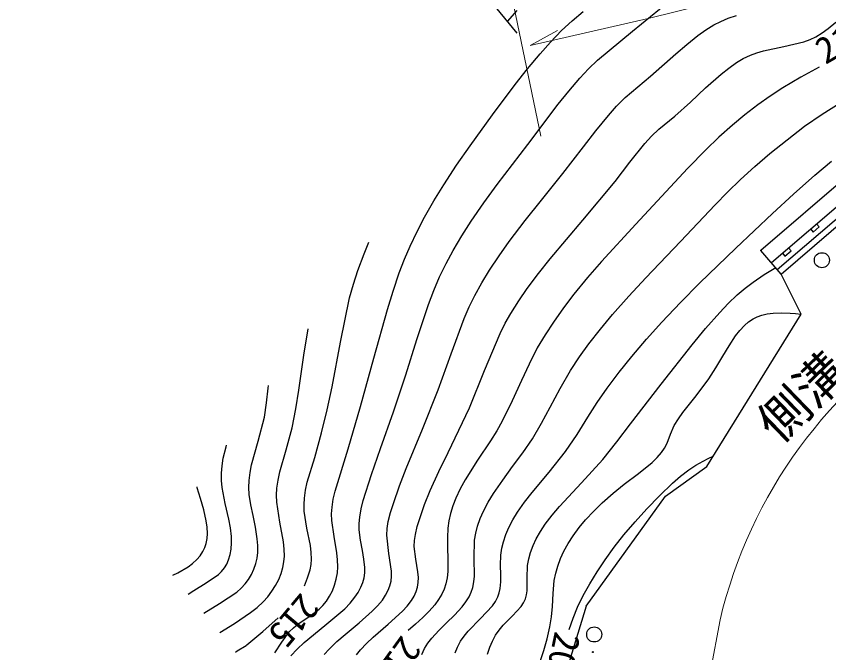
# Model space of a CAD drawing. Units: millimetres, scale not verified. Extents: x 40000 to 680000, y 20000 to 380000.
# Drawn here: x 126373 to 166797, y 254673 to 286324 of the extents above; entities that cross this region are included whole.
import ezdxf
from ezdxf.enums import TextEntityAlignment as Align

# ---------------------------------------------------------------- set-up
doc = ezdxf.new("R2010")
doc.units = ezdxf.units.MM
doc.header["$LTSCALE"] = 1000
for name, color, linetype, lineweight in [('M-BGD', 7, 'Continuous', 25), ('M-BMK-OTRS', 5, 'Continuous', 25), ('M-STR-HTXT', 7, 'Continuous', 13)]:
    doc.layers.add(name, color=color, linetype=linetype, lineweight=lineweight)
doc.styles.add('ＭＳ ゴシック', font='')
doc.styles.get('ＭＳ ゴシック').set_extended_font_data('MS Gothic')

msp = doc.modelspace()

# ---------------------------------------------------------------- linework, layer by layer
at = {"layer": 'M-BGD'}
for p, q in [((157030, 285589), (158820, 287037)), ((150809, 286064), (151288, 286606)), ((154028, 286101), (154572, 286568)), ((161429, 286071), (161794, 286227)), ((161794, 286227), (162207, 286367)), ((153503, 285612), (154028, 286101)), ((160678, 285642), (161081, 285890)), ((161081, 285890), (161429, 286071)), ((166769, 285708), (167153, 286028)), ((152957, 285043), (153503, 285612)), ((155290, 284142), (157030, 285589)), ((160291, 285368), (160678, 285642)), ((166159, 285307), (166469, 285493)), ((166469, 285493), (166769, 285708)), ((152432, 284454), (152957, 285043)), ((159735, 284924), (160291, 285368)), ((164567, 284820), (165565, 285057)), ((165565, 285057), (165869, 285168)), ((165869, 285168), (166159, 285307)), ((159191, 284452), (159735, 284924)), ((163220, 284513), (163558, 284611)), ((163558, 284611), (164567, 284820)), ((151805, 283702), (152432, 284454)), ((157925, 283345), (159191, 284452)), ((162213, 284020), (162547, 284217)), ((162547, 284217), (162899, 284388)), ((162899, 284388), (163220, 284513)), ((154840, 283704), (155290, 284142)), ((161818, 283748), (162213, 284020)), ((166314, 283790), (165407, 283291)), ((151202, 282933), (151805, 283702)), ((154411, 283244), (154840, 283704)), ((160671, 282765), (161437, 283449)), ((161437, 283449), (161818, 283748)), ((153861, 282604), (154411, 283244)), ((156666, 282286), (157925, 283345)), ((165407, 283291), (164511, 282764)), ((150068, 281420), (151202, 282933)), ((153334, 281945), (153861, 282604)), ((159923, 282057), (160671, 282765)), ((164511, 282764), (163883, 282355)), ((156239, 281851), (156666, 282286)), ((163883, 282355), (163271, 281921)), ((151820, 279954), (153334, 281945)), ((155833, 281396), (156239, 281851)), ((159134, 281363), (159923, 282057)), ((163271, 281921), (162628, 281426)), ((171819, 281891), (163422, 274681)), ((166465, 281450), (167358, 282026)), ((148954, 279883), (150068, 281420)), ((155206, 280623), (155833, 281396)), ((158339, 280703), (159134, 281363)), ((162628, 281426), (162000, 280904)), ((165591, 280851), (166465, 281450)), ((163943, 274074), (172337, 281281)), ((164234, 273731), (172670, 280974)), ((154603, 279831), (155206, 280623)), ((157983, 280362), (158339, 280703)), ((162000, 280904), (161330, 280306)), ((164429, 273503), (172864, 280745)), ((164720, 280186), (165591, 280851)), ((157651, 280001), (157983, 280362)), ((161330, 280306), (160678, 279684)), ((163872, 279500), (164720, 280186)), ((148282, 278915), (148954, 279883)), ((150298, 277952), (151820, 279954)), ((153566, 278500), (154603, 279831)), ((156898, 279067), (157651, 280001)), ((160678, 279684), (159780, 278767)), ((163124, 278859), (163872, 279500)), ((156167, 278114), (156898, 279067)), ((166105, 278423), (166935, 279119)), ((147639, 277937), (148282, 278915)), ((159780, 278767), (158901, 277825)), ((162400, 278199), (163124, 278859)), ((152504, 277186), (153566, 278500)), ((161762, 277579), (162400, 278199)), ((165037, 277482), (166105, 278423)), ((147152, 277143), (147639, 277937)), ((149641, 277049), (150298, 277952)), ((154557, 276180), (156167, 278114)), ((158901, 277825), (157193, 275989)), ((161150, 276942), (161762, 277579)), ((163992, 276521), (165037, 277482)), ((146691, 276336), (147152, 277143)), ((149010, 276132), (149641, 277049)), ((151687, 276162), (152504, 277186)), ((159428, 275122), (161150, 276942)), ((162173, 274798), (163992, 276521)), ((146313, 275617), (146691, 276336)), ((148547, 275409), (149010, 276132)), ((150900, 275128), (151687, 276162)), ((152934, 274264), (154557, 276180)), ((157193, 275989), (155492, 274132)), ((165888, 275746), (166019, 275594)), ((166019, 275594), (166322, 275855)), ((166322, 275855), (166192, 276007)), ((145965, 274890), (146313, 275617)), ((148111, 274672), (148547, 275409)), ((143683, 274510), (143923, 275086)), ((145684, 274237), (145965, 274890)), ((150393, 274416), (150900, 275128)), ((157689, 273313), (159428, 275122)), ((143368, 273677), (143683, 274510)), ((147758, 274022), (148111, 274672)), ((160373, 273057), (162173, 274798)), ((164429, 273503), (163423, 274682)), ((164489, 274545), (164620, 274393)), ((164620, 274393), (164923, 274654)), ((164923, 274654), (164793, 274805)), ((145431, 273572), (145684, 274237)), ((149915, 273694), (150393, 274416)), ((152352, 273532), (152934, 274264)), ((155492, 274132), (154795, 273328)), ((143144, 273004), (143368, 273677)), ((147433, 273358), (147758, 274022)), ((149536, 273071), (149915, 273694)), ((163592, 273474), (164159, 273834)), ((145121, 272661), (145431, 273572)), ((147145, 272682), (147433, 273358)), ((151799, 272788), (152352, 273532)), ((154795, 273328), (154121, 272503)), ((156851, 272412), (157689, 273313)), ((163040, 273102), (163592, 273474)), ((165421, 271512), (164429, 273503)), ((142948, 272323), (143144, 273004)), ((149184, 272433), (149536, 273071)), ((159416, 272090), (160373, 273057)), ((162632, 272799), (163040, 273102)), ((144839, 271738), (145121, 272661)), ((146884, 271994), (147145, 272682)), ((151378, 272174), (151799, 272788)), ((154121, 272503), (153597, 271817)), ((161799, 272043), (162244, 272472)), ((162244, 272472), (162632, 272799)), ((142509, 270114), (142948, 272323)), ((148909, 271873), (149184, 272433)), ((150982, 271544), (151378, 272174)), ((156039, 271493), (156851, 272412)), ((158487, 271107), (159416, 272090)), ((144169, 269322), (144839, 271738)), ((146309, 270248), (146884, 271994)), ((148661, 271299), (148909, 271873)), ((153597, 271817), (153099, 271116)), ((161375, 271593), (161799, 272043)), ((148004, 269530), (148661, 271299)), ((150702, 271055), (150982, 271544)), ((155438, 270772), (156039, 271493)), ((160672, 270798), (161375, 271593)), ((160737, 263939), (165421, 271512)), ((162812, 271129), (163029, 271278)), ((163029, 271278), (163237, 271385)), ((163237, 271385), (163462, 271467)), ((163462, 271467), (163739, 271530)), ((163739, 271530), (164029, 271564)), ((164029, 271564), (164444, 271575)), ((164444, 271575), (164880, 271556)), ((164880, 271556), (165147, 271536)), ((165147, 271536), (165421, 271512)), ((150448, 270550), (150702, 271055)), ((153099, 271116), (152682, 270480)), ((157730, 270267), (158487, 271107)), ((162376, 270703), (162609, 270952)), ((162609, 270952), (162812, 271129)), ((140684, 269476), (140893, 270773)), ((149670, 268716), (150448, 270550)), ((152682, 270480), (152291, 269828)), ((154865, 270037), (155438, 270772)), ((159996, 269988), (160672, 270798)), ((162162, 270429), (162376, 270703)), ((142099, 267899), (142509, 270114)), ((145761, 268490), (146309, 270248)), ((154392, 269385), (154865, 270037)), ((157001, 269411), (157730, 270267)), ((161836, 269936), (162162, 270429)), ((152291, 269828), (151887, 269029)), ((158451, 268024), (159996, 269988)), ((161527, 269416), (161836, 269936)), ((140435, 267737), (140684, 269476)), ((143501, 266920), (144169, 269322)), ((147372, 267746), (148004, 269530)), ((153944, 268715), (154392, 269385)), ((156372, 268630), (157001, 269411)), ((161184, 268834), (161527, 269416)), ((151887, 269029), (151505, 268209)), ((160832, 268293), (161184, 268834)), ((145141, 266649), (145761, 268490)), ((148916, 266859), (149670, 268716)), ((153430, 267812), (153944, 268715)), ((155767, 267830), (156372, 268630)), ((151505, 268209), (151044, 267200)), ((156933, 266050), (158451, 268024)), ((160204, 267451), (160832, 268293)), ((138826, 267100), (138906, 267825)), ((138906, 267825), (138917, 267960)), ((140280, 266797), (140435, 267737)), ((141846, 266749), (142099, 267899)), ((146585, 265785), (147372, 267746)), ((152940, 266889), (153430, 267812)), ((155280, 267116), (155767, 267830)), ((159545, 266618), (160204, 267451)), ((138717, 266383), (138826, 267100)), ((142889, 264816), (143501, 266920)), ((148400, 265741), (148916, 266859)), ((151044, 267200), (150553, 266196)), ((152512, 266095), (152940, 266889)), ((154818, 266388), (155280, 267116)), ((140095, 265859), (140280, 266797)), ((141563, 265604), (141846, 266749)), ((144493, 264822), (145141, 266649)), ((159314, 266301), (159545, 266618)), ((138413, 265198), (138717, 266383)), ((150553, 266196), (150277, 265704)), ((152054, 265309), (152512, 266095)), ((154276, 265532), (154818, 266388)), ((156261, 265161), (156933, 266050)), ((159113, 265974), (159314, 266301)), ((139804, 264758), (140095, 265859)), ((141223, 264381), (141563, 265604)), ((145773, 263843), (146585, 265785)), ((147859, 264638), (148400, 265741)), ((150277, 265704), (149969, 265218)), ((158922, 265538), (159113, 265974)), ((138081, 264025), (138413, 265198)), ((149969, 265218), (149319, 264244)), ((151576, 264613), (152054, 265309)), ((153702, 264682), (154276, 265532)), ((158763, 265097), (158922, 265538)), ((136671, 264345), (136811, 264919)), ((136811, 264919), (136832, 264992)), ((142242, 262701), (142889, 264816)), ((144053, 263538), (144493, 264822)), ((155560, 264284), (156261, 265161)), ((158479, 264632), (158632, 264854)), ((158632, 264854), (158763, 265097)), ((139485, 263666), (139804, 264758)), ((140851, 263158), (141223, 264381)), ((147398, 263691), (147859, 264638)), ((151071, 263932), (151576, 264613)), ((152882, 263654), (153702, 264682)), ((158017, 264139), (158260, 264375)), ((158260, 264375), (158479, 264632)), ((160796, 264331), (161053, 264451)), ((136578, 263602), (136610, 263972)), ((136610, 263972), (136671, 264345)), ((138004, 263634), (138081, 264025)), ((149319, 264244), (148700, 263264)), ((154502, 263116), (155560, 264284)), ((157336, 263590), (158017, 264139)), ((159832, 263764), (160179, 263997)), ((160179, 263997), (160542, 264205)), ((160542, 264205), (160796, 264331)), ((136582, 263244), (136578, 263602)), ((137958, 263241), (138004, 263634)), ((139396, 263257), (139485, 263666)), ((145441, 262978), (145773, 263843)), ((146966, 262734), (147398, 263691)), ((150575, 263260), (151071, 263932)), ((152034, 262639), (152882, 263654)), ((156617, 263050), (157336, 263590)), ((158668, 262452), (160737, 263939)), ((159421, 263446), (159832, 263764)), ((136615, 262892), (136582, 263244)), ((137948, 262889), (137958, 263241)), ((139338, 262850), (139396, 263257)), ((143641, 262240), (144053, 263538)), ((148700, 263264), (148456, 262820)), ((150114, 262584), (150575, 263260)), ((159027, 263103), (159421, 263446)), ((135382, 262881), (135374, 262915)), ((135534, 262349), (135382, 262881)), ((136765, 262101), (136615, 262892)), ((137969, 262542), (137948, 262889)), ((139319, 262504), (139338, 262850)), ((140708, 262365), (140764, 262763)), ((140764, 262763), (140851, 263158)), ((145136, 262102), (145441, 262978)), ((148456, 262820), (148242, 262367)), ((153400, 261944), (154502, 263116)), ((156064, 262602), (156617, 263050)), ((158375, 262475), (159027, 263103)), ((138045, 262021), (137969, 262542)), ((139331, 262157), (139319, 262504)), ((140690, 262040), (140708, 262365)), ((142148, 262306), (142242, 262701)), ((146692, 262050), (146966, 262734)), ((148242, 262367), (148094, 261986)), ((149853, 262154), (150114, 262584)), ((151660, 262157), (152034, 262639)), ((154726, 256995), (158668, 262452)), ((155531, 262131), (156064, 262602)), ((157748, 261829), (158375, 262475)), ((135700, 261780), (135534, 262349)), ((136946, 261312), (136765, 262101)), ((138152, 261498), (138045, 262021)), ((139484, 261168), (139331, 262157)), ((140702, 261712), (140690, 262040)), ((142085, 261908), (142148, 262306)), ((143538, 261826), (143641, 262240)), ((144995, 261649), (145136, 262102)), ((146446, 261356), (146692, 262050)), ((148094, 261986), (147972, 261593)), ((149625, 261718), (149853, 262154)), ((151319, 261669), (151660, 262157)), ((155101, 261714), (155531, 262131)), ((135830, 261227), (135700, 261780)), ((140838, 260861), (140702, 261712)), ((142063, 261576), (142085, 261908)), ((142070, 261244), (142063, 261576)), ((143467, 261414), (143538, 261826)), ((144883, 261191), (144995, 261649)), ((147972, 261593), (147893, 261238)), ((149461, 261345), (149625, 261718)), ((151084, 261285), (151319, 261669)), ((153032, 261510), (153400, 261944)), ((154702, 261285), (155101, 261714)), ((157162, 261187), (157748, 261829)), ((135876, 260910), (135830, 261227)), ((137026, 260883), (136946, 261312)), ((138276, 260914), (138152, 261498)), ((139668, 260181), (139484, 261168)), ((142182, 260445), (142070, 261244)), ((143438, 261102), (143467, 261414)), ((144829, 260857), (144883, 261191)), ((146322, 260956), (146446, 261356)), ((147893, 261238), (147843, 260869)), ((149327, 260968), (149461, 261345)), ((150882, 260896), (151084, 261285)), ((152694, 261066), (153032, 261510)), ((154375, 260893), (154702, 261285)), ((156604, 260532), (157162, 261187)), ((135892, 260601), (135876, 260910)), ((137075, 260455), (137026, 260883)), ((138367, 260336), (138276, 260914)), ((141005, 260010), (140838, 260861)), ((143440, 260791), (143438, 261102)), ((143503, 260275), (143440, 260791)), ((144806, 260519), (144829, 260857)), ((146230, 260556), (146322, 260956)), ((147843, 260869), (147821, 260400)), ((149235, 260618), (149327, 260968)), ((150733, 260551), (150882, 260896)), ((152452, 260701), (152694, 261066)), ((154077, 260488), (154375, 260893)), ((135830, 260113), (135875, 260351)), ((135875, 260351), (135892, 260601)), ((137084, 260138), (137075, 260455)), ((138392, 259998), (138367, 260336)), ((142325, 259644), (142182, 260445)), ((144910, 259612), (144806, 260519)), ((146189, 260254), (146230, 260556)), ((147821, 260400), (147830, 259917)), ((149172, 260265), (149235, 260618)), ((150614, 260196), (150733, 260551)), ((152087, 259999), (152243, 260331)), ((152243, 260331), (152452, 260701)), ((153834, 260110), (154077, 260488)), ((156122, 259921), (156604, 260532)), ((135760, 259905), (135830, 260113)), ((137063, 259828), (137084, 260138)), ((138387, 259662), (138392, 259998)), ((139706, 259824), (139668, 260181)), ((141047, 259663), (141005, 260010)), ((143595, 259765), (143503, 260275)), ((146177, 259949), (146189, 260254)), ((146253, 259318), (146177, 259949)), ((149155, 259375), (149172, 260265)), ((150533, 259865), (150614, 260196)), ((151960, 259658), (152087, 259999)), ((153622, 259726), (153834, 260110)), ((135522, 259496), (135661, 259702)), ((135661, 259702), (135760, 259905)), ((136939, 259297), (137015, 259558)), ((137015, 259558), (137063, 259828)), ((138355, 259382), (138387, 259662)), ((139713, 259467), (139706, 259824)), ((141059, 259324), (141047, 259663)), ((142364, 259291), (142325, 259644)), ((143669, 259329), (143595, 259765)), ((145043, 258733), (144910, 259612)), ((147830, 259917), (147851, 259306)), ((150467, 259034), (150482, 259525)), ((150482, 259525), (150533, 259865)), ((151871, 259335), (151960, 259658)), ((153453, 259358), (153622, 259726)), ((155668, 259297), (156122, 259921)), ((135150, 259114), (135358, 259305)), ((135358, 259305), (135522, 259496)), ((136849, 259084), (136939, 259297)), ((138292, 259104), (138355, 259382)), ((139639, 258908), (139691, 259186)), ((139691, 259186), (139713, 259467)), ((141039, 259057), (141059, 259324)), ((142373, 258943), (142364, 259291)), ((143710, 258912), (143669, 259329)), ((146358, 258696), (146253, 259318)), ((147851, 259306), (147842, 258709)), ((149167, 258483), (149155, 259375)), ((151812, 259007), (151871, 259335)), ((153314, 258986), (153453, 259358)), ((155271, 258703), (155668, 259297)), ((134411, 258648), (134927, 258949)), ((134927, 258949), (135150, 259114)), ((136431, 258567), (136592, 258715)), ((136592, 258715), (136733, 258887)), ((136733, 258887), (136849, 259084)), ((138076, 258564), (138197, 258826)), ((138197, 258826), (138292, 259104)), ((139551, 258610), (139639, 258908)), ((140866, 258395), (140990, 258793)), ((140990, 258793), (141039, 259057)), ((142350, 258639), (142373, 258943)), ((143708, 258651), (143710, 258912)), ((145046, 258479), (145043, 258733)), ((150483, 258540), (150467, 259034)), ((151787, 258383), (151812, 259007)), ((153211, 258625), (153314, 258986)), ((134169, 258523), (134411, 258648)), ((135828, 258156), (136431, 258567)), ((137766, 258100), (137932, 258321)), ((137932, 258321), (138076, 258564)), ((139276, 258018), (139433, 258320)), ((139433, 258320), (139551, 258610)), ((140713, 258005), (140866, 258395)), ((142213, 258039), (142296, 258334)), ((142296, 258334), (142350, 258639)), ((143613, 258161), (143676, 258404)), ((143676, 258404), (143708, 258651)), ((145020, 258234), (145046, 258479)), ((146382, 258420), (146358, 258696)), ((146376, 258159), (146382, 258420)), ((147809, 258399), (147746, 258096)), ((147842, 258709), (147809, 258399)), ((149141, 258191), (149167, 258483)), ((150483, 258196), (150483, 258540)), ((151792, 257759), (151787, 258383)), ((153138, 258260), (153211, 258625)), ((154903, 258097), (155271, 258703)), ((135215, 257775), (135828, 258156)), ((137563, 257883), (137766, 258100)), ((139097, 257737), (139276, 258018)), ((142102, 257757), (142213, 258039)), ((143387, 257675), (143521, 257928)), ((143521, 257928), (143613, 258161)), ((144877, 257777), (144963, 257999)), ((144963, 257999), (145020, 258234)), ((146274, 257722), (146339, 257936)), ((146339, 257936), (146376, 258159)), ((147746, 258096), (147662, 257840)), ((149009, 257677), (149086, 257909)), ((149086, 257909), (149141, 258191)), ((150453, 257869), (150483, 258196)), ((153083, 257616), (153138, 258260)), ((154586, 257519), (154903, 258097)), ((134929, 257592), (135215, 257775)), ((136492, 257122), (137341, 257691)), ((137341, 257691), (137563, 257883)), ((138883, 257458), (139097, 257737)), ((141964, 257489), (142102, 257757)), ((143222, 257431), (143387, 257675)), ((144588, 257293), (144748, 257531)), ((144748, 257531), (144877, 257777)), ((146167, 257487), (146274, 257722)), ((147547, 257591), (147386, 257319)), ((147662, 257840), (147547, 257591)), ((148903, 257457), (149009, 257677)), ((150331, 257447), (150406, 257650)), ((150406, 257650), (150453, 257869)), ((151709, 257352), (151764, 257547)), ((151764, 257547), (151792, 257759)), ((153057, 256967), (153083, 257616)), ((154299, 256934), (154586, 257519)), ((135712, 256633), (136492, 257122)), ((138352, 256925), (138650, 257202)), ((138650, 257202), (138883, 257458)), ((141632, 257029), (141803, 257242)), ((141803, 257242), (141964, 257489)), ((142717, 256864), (142986, 257143)), ((142986, 257143), (143222, 257431)), ((144352, 257008), (144588, 257293)), ((145829, 256997), (146032, 257265)), ((146032, 257265), (146167, 257487)), ((147386, 257319), (147195, 257058)), ((148552, 256953), (148741, 257197)), ((148741, 257197), (148903, 257457)), ((150064, 257006), (150212, 257221)), ((150212, 257221), (150331, 257447)), ((151496, 256975), (151615, 257156)), ((151615, 257156), (151709, 257352)), ((138034, 256670), (138352, 256925)), ((140929, 256458), (141440, 256840)), ((141440, 256840), (141632, 257029)), ((141734, 256021), (142717, 256864)), ((143432, 256158), (144087, 256736)), ((144087, 256736), (144352, 257008)), ((144885, 256097), (145596, 256742)), ((145596, 256742), (145829, 256997)), ((146917, 256739), (146605, 256428)), ((147195, 257058), (146917, 256739)), ((148178, 256548), (148552, 256953)), ((149478, 256373), (150064, 257006)), ((151061, 256500), (151496, 256975)), ((153002, 256462), (153057, 256967)), ((154726, 256995), (153783, 253893)), ((154079, 256387), (154299, 256934)), ((137234, 256133), (138034, 256670)), ((138635, 255726), (139409, 256402)), ((140401, 256102), (140929, 256458)), ((146605, 256428), (146244, 256100)), ((147771, 256153), (148178, 256548)), ((148856, 255745), (149478, 256373)), ((150596, 256036), (151061, 256500)), ((152918, 255967), (153002, 256462)), ((153887, 255829), (154079, 256387)), ((136497, 255671), (137234, 256133)), ((139957, 255717), (140166, 255918)), ((140166, 255918), (140401, 256102)), ((140701, 255175), (141734, 256021)), ((142733, 255583), (143432, 256158)), ((144129, 255452), (144885, 256097)), ((146244, 256100), (145870, 255776)), ((147394, 255783), (147771, 256153)), ((150394, 255795), (150596, 256036)), ((152783, 255370), (152918, 255967)), ((137847, 255065), (138635, 255726)), ((139590, 255203), (139957, 255717)), ((142323, 255226), (142733, 255583)), ((147045, 255399), (147394, 255783)), ((148482, 255242), (148653, 255498)), ((148653, 255498), (148856, 255745)), ((150063, 255251), (150221, 255540)), ((150221, 255540), (150394, 255795)), ((139245, 254667), (139590, 255203)), ((140351, 254851), (140701, 255175)), ((141941, 254855), (142323, 255226)), ((143498, 254819), (143797, 255140)), ((143797, 255140), (144129, 255452)), ((146686, 254879), (146850, 255143)), ((146850, 255143), (147045, 255399)), ((148330, 254956), (148482, 255242)), ((149934, 254955), (150063, 255251)), ((152617, 254778), (152783, 255370)), ((137282, 254709), (137369, 254770)), ((137369, 254770), (137804, 255039)), ((137804, 255039), (137825, 255052)), ((137825, 255052), (137847, 255065)), ((140033, 254517), (140351, 254851)), ((141698, 254581), (141941, 254855)), ((143298, 254564), (143498, 254819)), ((146547, 254592), (146686, 254879)), ((148207, 254662), (148330, 254956)), ((149818, 254604), (149934, 254955)), ((152256, 253689), (152617, 254778))]:
    msp.add_line(p, q, dxfattribs=at)
for centre, radius in [((163422, 274681), 9.4), ((163422, 274681), 3.1), ((166455, 274195), 373), ((155127, 255581), 373), ((155062, 254703), 24.9)]:
    msp.add_circle(centre, radius, dxfattribs=at)
at = {"layer": 'M-BMK-OTRS'}
msp.add_line((122924, 319822), (151282, 285491), dxfattribs=at)
at = {"layer": 'M-STR-HTXT'}
for p, q in [((149432, 295030), (152466, 280358)), ((157807, 286218), (177621, 291115)), ((157807, 286218), (151934, 284873)), ((151934, 284873), (153303, 285617)), ((159471, 246154), (161387, 256309))]:
    msp.add_line(p, q, dxfattribs=at)
msp.add_arc((184565, 250807), 23822, 120.9391, 166.6482, dxfattribs=at)

# ---------------------------------------------------------------- texts
at = {"layer": 'M-BGD', "style": 'ＭＳ ゴシック'}
for s, rotation, p in [('210', 30, (166827, 283557)), ('215', 230, (140246, 257965)), ('210', 234, (145236, 255832)), ('205', 258, (152792, 255865))]:
    msp.add_text(s, height=1320, rotation=rotation, dxfattribs=at).set_placement(p, align=Align.BOTTOM_LEFT)
at = {"layer": 'M-STR-HTXT', "style": 'ＭＳ ゴシック'}
msp.add_text('側溝', height=1833, rotation=44, dxfattribs=at).set_placement((164705, 264608), align=Align.BOTTOM_LEFT)

doc.saveas('drawing.dxf')
